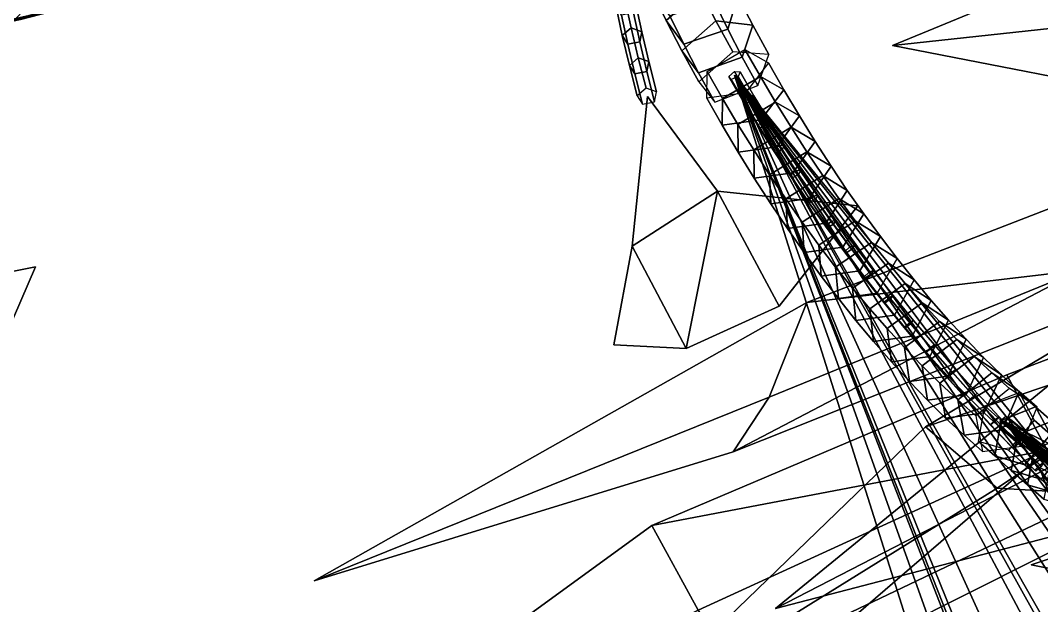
# Model space of a CAD drawing. Header units: metres. Extents: x -366 to 149, y -229 to 234.
# Drawn here: x -53.7 to -5.36, y -55.69 to -27.98 of the extents above; entities that cross this region are included whole.
import ezdxf

# ---------------------------------------------------------------- set-up
doc = ezdxf.new("R2010")
doc.units = ezdxf.units.M

msp = doc.modelspace()

# ---------------------------------------------------------------- linework, layer by layer
at = {"layer": 'coral-li_Intrnd', "color": 3}
for points in [[(-22.2031, -25.1587, 296.8451), (-21.5184, -26.5669, 298.0719), (-23.13, -27.9906, 297.3372), (-23.8147, -26.5824, 296.1104)], [(-20.8382, -27.108, 294.1143), (-20.2091, -28.398, 295.2341), (-19.7297, -26.8373, 296.7599), (-20.38, -25.5023, 295.5994)], [(-23.8147, -26.5824, 296.1104), (-23.13, -27.9906, 297.3372), (-22.2986, -29.1067, 295.5889), (-22.9488, -27.7717, 294.4283)], [(-21.5184, -26.5669, 298.0719), (-20.7745, -28.0052, 299.2272), (-22.386, -29.4289, 298.4925), (-23.13, -27.9906, 297.3372)], [(-19.7297, -26.8373, 296.7599), (-19.02345, -28.2007, 297.8527), (-20.7745, -28.0052, 299.2272), (-21.5184, -26.5669, 298.0719)], [(-53.9801, -27.9729, 396.7661), (-55.551, -28.4238, 397.8176), (-54.6442, -27.3378, 399.6365), (-52.9875, -26.8624, 398.5244)], [(-20.2091, -28.398, 295.2341), (-19.5259, -29.7154, 296.2884), (-19.02345, -28.2007, 297.8527), (-19.7297, -26.8373, 296.7599)], [(-54.9143, -28.2188, 411.1059), (-56.1105, -28.4827, 413.9181), (-52.9316, -27.66, 415.3475), (-51.7354, -27.396, 412.5354)], [(-53.7181, -27.9548, 408.2937), (-54.9143, -28.2188, 411.1059), (-51.7354, -27.396, 412.5354), (-50.5392, -27.1321, 409.7232)], [(-22.9488, -27.7717, 294.4283), (-22.2986, -29.1067, 295.5889), (-20.2091, -28.398, 295.2341), (-20.8382, -27.108, 294.1143)], [(-56.1105, -28.4827, 413.9181), (-57.3068, -28.7467, 416.7302), (-54.1279, -27.9239, 418.1597), (-52.9316, -27.66, 415.3475)], [(-23.13, -27.9906, 297.3372), (-22.386, -29.4289, 298.4925), (-21.5922, -30.4701, 296.6816), (-22.2986, -29.1067, 295.5889)], [(-20.7745, -28.0052, 299.2272), (-19.9731, -29.4701, 300.3082), (-21.5846, -30.8938, 299.5735), (-22.386, -29.4289, 298.4925)], [(-19.02345, -28.2007, 297.8527), (-18.2627, -29.5893, 298.8749), (-19.9731, -29.4701, 300.3082), (-20.7745, -28.0052, 299.2272)], [(-22.2986, -29.1067, 295.5889), (-21.5922, -30.4701, 296.6816), (-19.5259, -29.7154, 296.2884), (-20.2091, -28.398, 295.2341)], [(-19.5259, -29.7154, 296.2884), (-18.7902, -31.05717, 297.2746), (-18.2627, -29.5893, 298.8749), (-19.02345, -28.2007, 297.8527)], [(-22.386, -29.4289, 298.4925), (-21.5846, -30.8938, 299.5735), (-20.8315, -31.8587, 297.7038), (-21.5922, -30.4701, 296.6816)], [(-19.3988, -29.365, 299.9442), (-18.6715, -30.6413, 300.9356), (-20.4661, -31.6711, 300.9265), (-21.1935, -30.3948, 299.935)], [(-18.2825, -29.9916, 298.3185), (-17.5552, -31.2679, 299.31), (-18.6715, -30.6413, 300.9356), (-19.3988, -29.365, 299.9442)], [(-21.5922, -30.4701, 296.6816), (-20.8315, -31.8587, 297.7038), (-18.7902, -31.05717, 297.2746), (-19.5259, -29.7154, 296.2884)], [(-21.1935, -30.3948, 299.935), (-20.4661, -31.6711, 300.9265), (-20.4757, -32.9439, 299.2951), (-21.2031, -31.6676, 298.3036)], [(-19.3769, -31.4147, 297.2895), (-18.6495, -32.6909, 298.2809), (-17.5552, -31.2679, 299.31), (-18.2825, -29.9916, 298.3185)], [(-18.6715, -30.6413, 300.9356), (-17.9501, -31.8566, 301.9315), (-19.7324, -32.9076, 301.9392), (-20.4661, -31.6711, 300.9265)], [(-17.5552, -31.2679, 299.31), (-16.8215, -32.5044, 300.3227), (-17.9501, -31.8566, 301.9315), (-18.6715, -30.6413, 300.9356)], [(-21.2031, -31.6676, 298.3036), (-20.4757, -32.9439, 299.2951), (-18.6495, -32.6909, 298.2809), (-19.3769, -31.4147, 297.2895)], [(-18.6495, -32.6909, 298.2809), (-17.8958, -33.9619, 299.3212), (-16.8215, -32.5044, 300.3227), (-17.5552, -31.2679, 299.31)], [(-20.4661, -31.6711, 300.9265), (-19.7324, -32.9076, 301.9392), (-19.722, -34.2149, 300.3353), (-20.4757, -32.9439, 299.2951)], [(-17.9501, -31.8566, 301.9315), (-17.2175, -33.04186, 302.9551), (-18.9873, -34.1135, 302.9802), (-19.7324, -32.9076, 301.9392)], [(-16.8215, -32.5044, 300.3227), (-16.07648, -33.7103, 301.3637), (-17.2175, -33.04186, 302.9551), (-17.9501, -31.8566, 301.9315)], [(-20.4757, -32.9439, 299.2951), (-19.722, -34.2149, 300.3353), (-17.8958, -33.9619, 299.3212), (-18.6495, -32.6909, 298.2809)], [(-17.8958, -33.9619, 299.3212), (-17.1304, -35.2014, 300.3904), (-16.07648, -33.7103, 301.3637), (-16.8215, -32.5044, 300.3227)], [(-19.7324, -32.9076, 301.9392), (-18.9873, -34.1135, 302.9802), (-18.9566, -35.4544, 301.4045), (-19.722, -34.2149, 300.3353)], [(-17.2175, -33.04186, 302.9551), (-16.4742, -34.1962, 304.0057), (-18.2313, -35.2881, 304.0487), (-18.9873, -34.1135, 302.9802)], [(-16.07648, -33.7103, 301.3637), (-15.3204, -34.8849, 302.4322), (-16.4742, -34.1962, 304.0057), (-17.2175, -33.04186, 302.9551)], [(-17.1304, -35.2014, 300.3904), (-16.3537, -36.4087, 301.4879), (-15.3204, -34.8849, 302.4322), (-16.07648, -33.7103, 301.3637)], [(-19.722, -34.2149, 300.3353), (-18.9566, -35.4544, 301.4045), (-17.1304, -35.2014, 300.3904), (-17.8958, -33.9619, 299.3212)], [(-18.9873, -34.1135, 302.9802), (-18.2313, -35.2881, 304.0487), (-18.1799, -36.6617, 302.5021), (-18.9566, -35.4544, 301.4045)], [(-16.4742, -34.1962, 304.0057), (-15.7205, -35.3191, 305.0829), (-17.4647, -36.4305, 305.1441), (-18.2313, -35.2881, 304.0487)], [(-15.3204, -34.8849, 302.4322), (-14.5538, -36.02739, 303.5276), (-15.7205, -35.3191, 305.0829), (-16.4742, -34.1962, 304.0057)], [(-18.9566, -35.4544, 301.4045), (-18.1799, -36.6617, 302.5021), (-16.3537, -36.4087, 301.4879), (-17.1304, -35.2014, 300.3904)], [(-18.2313, -35.2881, 304.0487), (-17.4647, -36.4305, 305.1441), (-17.3923, -37.8361, 303.6273), (-18.1799, -36.6617, 302.5021)], [(-16.3537, -36.4087, 301.4879), (-15.5661, -37.5831, 302.6132), (-14.5538, -36.02739, 303.5276), (-15.3204, -34.8849, 302.4322)], [(-15.7205, -35.3191, 305.0829), (-14.9569, -36.4098, 306.1859), (-16.6881, -37.5403, 306.2658), (-17.4647, -36.4305, 305.1441)], [(-14.5538, -36.02739, 303.5276), (-13.7772, -37.1371, 304.6494), (-14.9569, -36.4098, 306.1859), (-15.7205, -35.3191, 305.0829)], [(-15.5661, -37.5831, 302.6132), (-14.7683, -38.7239, 303.7654), (-13.7772, -37.1371, 304.6494), (-14.5538, -36.02739, 303.5276)], [(-18.1799, -36.6617, 302.5021), (-17.3923, -37.8361, 303.6273), (-15.5661, -37.5831, 302.6132), (-16.3537, -36.4087, 301.4879)], [(-17.4647, -36.4305, 305.1441), (-16.6881, -37.5403, 306.2658), (-16.5945, -38.9768, 304.7795), (-17.3923, -37.8361, 303.6273)], [(-14.9569, -36.4098, 306.1859), (-14.1839, -37.4676, 307.314), (-15.9019, -38.6166, 307.4131), (-16.6881, -37.5403, 306.2658)], [(-13.7772, -37.1371, 304.6494), (-12.991, -38.2134, 305.7967), (-14.1839, -37.4676, 307.314), (-14.9569, -36.4098, 306.1859)], [(-14.7683, -38.7239, 303.7654), (-13.9606, -39.8303, 304.9439), (-12.991, -38.2134, 305.7967), (-13.7772, -37.1371, 304.6494)], [(-17.3923, -37.8361, 303.6273), (-16.5945, -38.9768, 304.7795), (-14.7683, -38.7239, 303.7654), (-15.5661, -37.5831, 302.6132)], [(-16.6881, -37.5403, 306.2658), (-15.9019, -38.6166, 307.4131), (-15.7868, -40.08328, 305.9581), (-16.5945, -38.9768, 304.7795)], [(-14.1839, -37.4676, 307.314), (-13.402, -38.492, 308.4665), (-15.1066, -39.6589, 308.5853), (-15.9019, -38.6166, 307.4131)], [(-12.991, -38.2134, 305.7967), (-12.1957, -39.2557, 306.9688), (-13.402, -38.492, 308.4665), (-14.1839, -37.4676, 307.314)], [(-15.9019, -38.6166, 307.4131), (-15.1066, -39.6589, 308.5853), (-14.9697, -41.1547, 307.1622), (-15.7868, -40.08328, 305.9581)], [(-13.402, -38.492, 308.4665), (-12.6116, -39.4822, 309.6429), (-14.3026, -40.6665, 309.7817), (-15.1066, -39.6589, 308.5853)], [(-13.9606, -39.8303, 304.9439), (-13.1435, -40.9017, 306.148), (-12.1957, -39.2557, 306.9688), (-12.991, -38.2134, 305.7967)], [(-12.1957, -39.2557, 306.9688), (-11.3917, -40.2633, 308.1652), (-12.6116, -39.4822, 309.6429), (-13.402, -38.492, 308.4665)], [(-16.5945, -38.9768, 304.7795), (-15.7868, -40.08328, 305.9581), (-13.9606, -39.8303, 304.9439), (-14.7683, -38.7239, 303.7654)], [(-12.6116, -39.4822, 309.6429), (-11.8131, -40.4377, 310.8423), (-13.4905, -41.6387, 311.0016), (-14.3026, -40.6665, 309.7817)], [(-13.1435, -40.9017, 306.148), (-12.3175, -41.9375, 307.377), (-11.3917, -40.2633, 308.1652), (-12.1957, -39.2557, 306.9688)], [(-11.3917, -40.2633, 308.1652), (-10.5796, -41.2355, 309.3851), (-11.8131, -40.4377, 310.8423), (-12.6116, -39.4822, 309.6429)], [(-15.7868, -40.08328, 305.9581), (-14.9697, -41.1547, 307.1622), (-13.1435, -40.9017, 306.148), (-13.9606, -39.8303, 304.9439)], [(-15.1066, -39.6589, 308.5853), (-14.3026, -40.6665, 309.7817), (-14.1437, -42.1905, 308.3911), (-14.9697, -41.1547, 307.1622)], [(-11.8131, -40.4377, 310.8423), (-11.00724, -41.358, 312.0641), (-12.6708, -42.5751, 312.2442), (-13.4905, -41.6387, 311.0016)], [(-12.3175, -41.9375, 307.377), (-11.4832, -42.9371, 308.6302), (-10.5796, -41.2355, 309.3851), (-11.3917, -40.2633, 308.1652)], [(-10.5796, -41.2355, 309.3851), (-9.7599, -42.1719, 310.6277), (-11.00724, -41.358, 312.0641), (-11.8131, -40.4377, 310.8423)], [(-14.9697, -41.1547, 307.1622), (-14.1437, -42.1905, 308.3911), (-12.3175, -41.9375, 307.377), (-13.1435, -40.9017, 306.148)], [(-14.3026, -40.6665, 309.7817), (-13.4905, -41.6387, 311.0016), (-13.3094, -43.19, 309.6443), (-14.1437, -42.1905, 308.3911)], [(-11.00724, -41.358, 312.0641), (-10.1942, -42.2424, 313.3075), (-11.8439, -43.4751, 313.5088), (-12.6708, -42.5751, 312.2442)], [(-11.4832, -42.9371, 308.6302), (-10.641, -43.8997, 309.9067), (-9.7599, -42.1719, 310.6277), (-10.5796, -41.2355, 309.3851)], [(-9.7599, -42.1719, 310.6277), (-8.933, -43.07195, 311.8923), (-10.1942, -42.2424, 313.3075), (-11.00724, -41.358, 312.0641)], [(-14.1437, -42.1905, 308.3911), (-13.3094, -43.19, 309.6443), (-11.4832, -42.9371, 308.6302), (-12.3175, -41.9375, 307.377)], [(-13.4905, -41.6387, 311.0016), (-12.6708, -42.5751, 312.2442), (-12.4672, -44.1527, 310.9208), (-13.3094, -43.19, 309.6443)], [(-10.1942, -42.2424, 313.3075), (-9.3747, -43.09052, 314.5717), (-11.01037, -44.3381, 314.7946), (-11.8439, -43.4751, 313.5088)], [(-10.641, -43.8997, 309.9067), (-9.7914, -44.825, 311.2058), (-8.933, -43.07195, 311.8923), (-9.7599, -42.1719, 310.6277)], [(-8.933, -43.07195, 311.8923), (-8.09945, -43.9349, 313.1781), (-9.3747, -43.09052, 314.5717), (-10.1942, -42.2424, 313.3075)], [(-13.3094, -43.19, 309.6443), (-12.4672, -44.1527, 310.9208), (-10.641, -43.8997, 309.9067), (-11.4832, -42.9371, 308.6302)], [(-12.6708, -42.5751, 312.2442), (-11.8439, -43.4751, 313.5088), (-11.6176, -45.07797, 312.2199), (-12.4672, -44.1527, 310.9208)], [(-11.8439, -43.4751, 313.5088), (-11.01037, -44.3381, 314.7946), (-10.7612, -45.9652, 313.5408), (-11.6176, -45.07797, 312.2199)], [(-9.3747, -43.09052, 314.5717), (-8.5491, -43.9017, 315.8561), (-10.1706, -45.1635, 316.1009), (-11.01037, -44.3381, 314.7946)], [(-9.7914, -44.825, 311.2058), (-8.935, -45.7122, 312.5267), (-8.09945, -43.9349, 313.1781), (-8.933, -43.07195, 311.8923)], [(-8.09945, -43.9349, 313.1781), (-7.2597, -44.7603, 314.4844), (-8.5491, -43.9017, 315.8561), (-9.3747, -43.09052, 314.5717)], [(-12.4672, -44.1527, 310.9208), (-11.6176, -45.07797, 312.2199), (-9.7914, -44.825, 311.2058), (-10.641, -43.8997, 309.9067)], [(-8.5491, -43.9017, 315.8561), (-7.718, -44.6755, 317.1598), (-9.3252, -45.951, 317.4268), (-10.1706, -45.1635, 316.1009)], [(-8.935, -45.7122, 312.5267), (-8.07225, -46.5609, 313.8687), (-7.2597, -44.7603, 314.4844), (-8.09945, -43.9349, 313.1781)], [(-7.2597, -44.7603, 314.4844), (-6.4143, -45.5478, 315.8104), (-7.718, -44.6755, 317.1598), (-8.5491, -43.9017, 315.8561)], [(-11.01037, -44.3381, 314.7946), (-10.1706, -45.1635, 316.1009), (-9.8984, -46.8139, 314.8828), (-10.7612, -45.9652, 313.5408)], [(-11.6176, -45.07797, 312.2199), (-10.7612, -45.9652, 313.5408), (-8.935, -45.7122, 312.5267), (-9.7914, -44.825, 311.2058)], [(-7.718, -44.6755, 317.1598), (-6.8818, -45.4115, 318.482), (-8.4746, -46.7, 318.7716), (-9.3252, -45.951, 317.4268)], [(-8.07225, -46.5609, 313.8687), (-7.2036, -47.3706, 315.2308), (-6.4143, -45.5478, 315.8104), (-7.2597, -44.7603, 314.4844)], [(-6.4143, -45.5478, 315.8104), (-5.5637, -46.2968, 317.1552), (-6.8818, -45.4115, 318.482), (-7.718, -44.6755, 317.1598)], [(-10.1706, -45.1635, 316.1009), (-9.3252, -45.951, 317.4268), (-9.02987, -47.6235, 316.245), (-9.8984, -46.8139, 314.8828)], [(-10.7612, -45.9652, 313.5408), (-9.8984, -46.8139, 314.8828), (-8.07225, -46.5609, 313.8687), (-8.935, -45.7122, 312.5267)], [(-6.4155, -45.5925, 318.0862), (-5.6418, -46.2739, 319.3093), (-7.2632, -46.9179, 319.9761), (-8.03686, -46.2365, 318.7529)], [(-7.2036, -47.3706, 315.2308), (-6.3297, -48.1407, 316.6124), (-5.5637, -46.2968, 317.1552), (-6.4143, -45.5478, 315.8104)], [(-5.7155, -46.9092, 316.91), (-4.9419, -47.5906, 318.1331), (-5.6418, -46.2739, 319.3093), (-6.4155, -45.5925, 318.0862)], [(-9.3252, -45.951, 317.4268), (-8.4746, -46.7, 318.7716), (-8.1559, -48.3937, 317.6265), (-9.02987, -47.6235, 316.245)], [(-8.03686, -46.2365, 318.7529), (-7.2632, -46.9179, 319.9761), (-7.574, -48.6032, 319.2337), (-8.3476, -47.9218, 318.0106)], [(-5.6418, -46.2739, 319.3093), (-4.8682, -46.9553, 320.5325), (-6.4896, -47.5992, 321.1992), (-7.2632, -46.9179, 319.9761)], [(-4.9419, -47.5906, 318.1331), (-4.1683, -48.272, 319.3563), (-4.8682, -46.9553, 320.5325), (-5.6418, -46.2739, 319.3093)], [(-9.8984, -46.8139, 314.8828), (-9.02987, -47.6235, 316.245), (-7.2036, -47.3706, 315.2308), (-8.07225, -46.5609, 313.8687)], [(-9.02987, -47.6235, 316.245), (-8.1559, -48.3937, 317.6265), (-6.3297, -48.1407, 316.6124), (-7.2036, -47.3706, 315.2308)], [(-7.2632, -46.9179, 319.9761), (-6.4896, -47.5992, 321.1992), (-6.8003, -49.2846, 320.4569), (-7.574, -48.6032, 319.2337)], [(-6.9212, -48.3352, 316.8781), (-6.1475, -49.01664, 318.1013), (-4.9419, -47.5906, 318.1331), (-5.7155, -46.9092, 316.91)], [(-4.8682, -46.9553, 320.5325), (-4.09467, -47.6367, 321.7556), (-5.716, -48.2806, 322.4224), (-6.4896, -47.5992, 321.1992)], [(-6.4896, -47.5992, 321.1992), (-5.716, -48.2806, 322.4224), (-6.02678, -49.966, 321.68), (-6.8003, -49.2846, 320.4569)], [(-6.1475, -49.01664, 318.1013), (-5.3739, -49.698, 319.3244), (-4.1683, -48.272, 319.3563), (-4.9419, -47.5906, 318.1331)], [(-4.09467, -47.6367, 321.7556), (-3.321, -48.3181, 322.9788), (-4.9424, -48.962, 323.6455), (-5.716, -48.2806, 322.4224)], [(-8.3476, -47.9218, 318.0106), (-7.574, -48.6032, 319.2337), (-6.1475, -49.01664, 318.1013), (-6.9212, -48.3352, 316.8781)], [(-5.716, -48.2806, 322.4224), (-4.9424, -48.962, 323.6455), (-5.2531, -50.6474, 322.9032), (-6.02678, -49.966, 321.68)], [(-5.3739, -49.698, 319.3244), (-4.6003, -50.3794, 320.5475), (-3.3947, -48.9534, 320.5794), (-4.1683, -48.272, 319.3563)], [(-7.574, -48.6032, 319.2337), (-6.8003, -49.2846, 320.4569), (-5.3739, -49.698, 319.3244), (-6.1475, -49.01664, 318.1013)], [(-6.8003, -49.2846, 320.4569), (-6.02678, -49.966, 321.68), (-4.6003, -50.3794, 320.5475), (-5.3739, -49.698, 319.3244)], [(-6.02678, -49.966, 321.68), (-5.2531, -50.6474, 322.9032), (-3.8267, -51.06081, 321.7707), (-4.6003, -50.3794, 320.5475)]]:
    msp.add_3dface(points, dxfattribs=at)
at = {"layer": 'coral-li_Leaf', "color": 3}
for points in [[(-24.735, -38.6662, 312.7789), (-20.7008, -36.06973, 315.1994), (-24.01938, -31.5788, 309.7556)], [(-24.735, -38.6662, 312.7789), (-24.01938, -31.5788, 309.7556), (-20.7008, -36.06973, 315.1994)], [(-24.735, -38.6662, 312.7789), (-22.1843, -43.5207, 314.505), (-20.7008, -36.06973, 315.1994)], [(-24.735, -38.6662, 312.7789), (-20.7008, -36.06973, 315.1994), (-22.1843, -43.5207, 314.505)], [(-20.7008, -36.06973, 315.1994), (-22.1843, -43.5207, 314.505), (-17.7811, -41.5171, 315.7919)], [(-20.7008, -36.06973, 315.1994), (-17.7811, -41.5171, 315.7919), (-22.1843, -43.5207, 314.505)], [(-17.7811, -41.5171, 315.7919), (-14.05656, -36.7662, 314.4933), (-20.7008, -36.06973, 315.1994)], [(-17.7811, -41.5171, 315.7919), (-20.7008, -36.06973, 315.1994), (-14.05656, -36.7662, 314.4933)], [(-25.6139, -43.3419, 308.0996), (-22.1843, -43.5207, 314.505), (-24.735, -38.6662, 312.7789)], [(-25.6139, -43.3419, 308.0996), (-24.735, -38.6662, 312.7789), (-22.1843, -43.5207, 314.505)], [(-55.1343, -44.5875, 466.3373), (-52.994, -39.6563, 464.7266), (-58.9788, -40.8533, 464.5725)], [(-55.1343, -44.5875, 466.3373), (-58.9788, -40.8533, 464.5725), (-52.994, -39.6563, 464.7266)], [(-3.9176, -53.1053, 300.8958), (-1.3155, -51.3841, 302.0786), (-5.4784, -49.133, 303.103)], [(-3.9176, -53.1053, 300.8958), (-5.4784, -49.133, 303.103), (-1.3155, -51.3841, 302.0786)], [(-5.8452, -53.762, 297.2874), (-1.6149, -54.6021, 298.6155), (-3.9176, -53.1053, 300.8958)], [(-5.8452, -53.762, 297.2874), (-3.9176, -53.1053, 300.8958), (-1.6149, -54.6021, 298.6155)]]:
    msp.add_3dface(points, dxfattribs=at)
at = {"layer": 'coral-li_Mrstm', "color": 3}
for points in [[(3.6223, -22.5519, 468.6886), (-12.4097, -29.1764, 498.0956), (2.6239, -27.5414, 469.2425)], [(3.6223, -22.5519, 468.6886), (2.6239, -27.5414, 469.2425), (-12.4097, -29.1764, 498.0956)], [(2.6239, -27.5414, 469.2425), (-12.4097, -29.1764, 498.0956), (0.8798, -31.7568, 466.9216)], [(2.6239, -27.5414, 469.2425), (0.8798, -31.7568, 466.9216), (-12.4097, -29.1764, 498.0956)], [(-19.893, -30.5718, 298.7532), (-1.08137, -55.5768, 325.3979), (-3.989, -59.1222, 324.9853)], [(-19.893, -30.5718, 298.7532), (-3.989, -59.1222, 324.9853), (-1.08137, -55.5768, 325.3979)], [(-3.989, -59.1222, 324.9853), (-8.3133, -60.3572, 324.6919), (-19.893, -30.5718, 298.7532)], [(-3.989, -59.1222, 324.9853), (-19.893, -30.5718, 298.7532), (-8.3133, -60.3572, 324.6919)], [(-19.893, -30.5718, 298.7532), (-8.5401, -59.3902, 325.7658), (-7.00022, -62.4569, 322.6969)], [(-19.893, -30.5718, 298.7532), (-7.00022, -62.4569, 322.6969), (-8.5401, -59.3902, 325.7658)], [(-7.00022, -62.4569, 322.6969), (-7.7902, -64.4577, 318.7367), (-19.893, -30.5718, 298.7532)], [(-7.00022, -62.4569, 322.6969), (-19.893, -30.5718, 298.7532), (-7.7902, -64.4577, 318.7367)], [(-19.893, -30.5718, 298.7532), (-9.1721, -64.5709, 319.203), (-4.6256, -64.1781, 318.5953)], [(-19.893, -30.5718, 298.7532), (-4.6256, -64.1781, 318.5953), (-9.1721, -64.5709, 319.203)], [(-4.6256, -64.1781, 318.5953), (-1.3473, -63.1933, 315.6638), (-19.893, -30.5718, 298.7532)], [(-4.6256, -64.1781, 318.5953), (-19.893, -30.5718, 298.7532), (-1.3473, -63.1933, 315.6638)], [(-19.893, -30.5718, 298.7532), (-2.1098, -64.00778, 314.7177), (-0.1247, -61.9232, 318.3105)], [(-19.893, -30.5718, 298.7532), (-0.1247, -61.9232, 318.3105), (-2.1098, -64.00778, 314.7177)], [(-0.1247, -61.9232, 318.3105), (2.1716, -58.2994, 319.6913), (-19.893, -30.5718, 298.7532)], [(-0.1247, -61.9232, 318.3105), (-19.893, -30.5718, 298.7532), (2.1716, -58.2994, 319.6913)], [(-19.893, -30.5718, 298.7532), (2.9527, -58.4737, 318.4667), (0.3244, -58.7874, 322.2334)], [(-19.893, -30.5718, 298.7532), (0.3244, -58.7874, 322.2334), (2.9527, -58.4737, 318.4667)], [(0.3244, -58.7874, 322.2334), (-2.06364, -56.4937, 325.2907), (-19.893, -30.5718, 298.7532)], [(0.3244, -58.7874, 322.2334), (-19.893, -30.5718, 298.7532), (-2.06364, -56.4937, 325.2907)], [(27.07228, -31.7643, 427.6517), (-7.01034, -44.7644, 446.5843), (-5.09971, -48.3234, 448.7928)], [(27.07228, -31.7643, 427.6517), (-5.09971, -48.3234, 448.7928), (-7.01034, -44.7644, 446.5843)], [(-1.9224, -35.6989, 456.5116), (-16.4659, -41.3309, 473.17), (-3.5122, -39.7996, 455.1509)], [(-1.9224, -35.6989, 456.5116), (-3.5122, -39.7996, 455.1509), (-16.4659, -41.3309, 473.17)], [(-3.5122, -39.7996, 455.1509), (-18.2497, -45.8245, 471.4894), (-19.9587, -48.4031, 467.4115)], [(-3.5122, -39.7996, 455.1509), (-19.9587, -48.4031, 467.4115), (-18.2497, -45.8245, 471.4894)], [(-3.5122, -39.7996, 455.1509), (-19.9587, -48.4031, 467.4115), (-4.6783, -42.3374, 451.6138)], [(-3.5122, -39.7996, 455.1509), (-4.6783, -42.3374, 451.6138), (-19.9587, -48.4031, 467.4115)], [(-16.4659, -41.3309, 473.17), (-18.2497, -45.8245, 471.4894), (-3.5122, -39.7996, 455.1509)], [(-16.4659, -41.3309, 473.17), (-3.5122, -39.7996, 455.1509), (-18.2497, -45.8245, 471.4894)], [(4.7822, -41.9376, 461.6494), (-10.8543, -47.2303, 476.5596), (1.7826, -39.6967, 459.1411)], [(4.7822, -41.9376, 461.6494), (1.7826, -39.6967, 459.1411), (-10.8543, -47.2303, 476.5596)], [(-16.4659, -41.3309, 473.17), (-39.7963, -54.5226, 494.3208), (-18.2497, -45.8245, 471.4894)], [(-16.4659, -41.3309, 473.17), (-18.2497, -45.8245, 471.4894), (-39.7963, -54.5226, 494.3208)], [(4.7822, -41.9376, 461.6494), (-7.4632, -50.1312, 479.0664), (-10.8543, -47.2303, 476.5596)], [(4.7822, -41.9376, 461.6494), (-10.8543, -47.2303, 476.5596), (-7.4632, -50.1312, 479.0664)], [(-2.6634, -50.4107, 480.8222), (-7.4632, -50.1312, 479.0664), (4.7822, -41.9376, 461.6494)], [(-2.6634, -50.4107, 480.8222), (4.7822, -41.9376, 461.6494), (-7.4632, -50.1312, 479.0664)], [(-4.00299, -44.4232, 460.1108), (-17.9547, -55.8293, 489.1097), (-0.5967, -46.8798, 463.0368)], [(-4.00299, -44.4232, 460.1108), (-0.5967, -46.8798, 463.0368), (-17.9547, -55.8293, 489.1097)], [(-7.01034, -44.7644, 446.5843), (-23.8071, -51.896, 460.2861), (-5.09971, -48.3234, 448.7928)], [(-7.01034, -44.7644, 446.5843), (-5.09971, -48.3234, 448.7928), (-23.8071, -51.896, 460.2861)], [(-18.2497, -45.8245, 471.4894), (-39.7963, -54.5226, 494.3208), (-19.9587, -48.4031, 467.4115)], [(-18.2497, -45.8245, 471.4894), (-19.9587, -48.4031, 467.4115), (-39.7963, -54.5226, 494.3208)], [(-0.5967, -46.8798, 463.0368), (-17.9547, -55.8293, 489.1097), (3.1932, -50.3196, 463.0809)], [(-0.5967, -46.8798, 463.0368), (3.1932, -50.3196, 463.0809), (-17.9547, -55.8293, 489.1097)], [(-7.4632, -50.1312, 479.0664), (-25.3573, -61.2453, 503.9153), (-10.8543, -47.2303, 476.5596)], [(-7.4632, -50.1312, 479.0664), (-10.8543, -47.2303, 476.5596), (-25.3573, -61.2453, 503.9153)], [(-7.08205, -46.9952, 317.7264), (10.5803, -66.3412, 349.3941), (14.8936, -66.2164, 347.7896)], [(-7.08205, -46.9952, 317.7264), (14.8936, -66.2164, 347.7896), (10.5803, -66.3412, 349.3941)], [(14.8936, -66.2164, 347.7896), (17.5184, -66.7422, 344.164), (-7.08205, -46.9952, 317.7264)], [(14.8936, -66.2164, 347.7896), (-7.08205, -46.9952, 317.7264), (17.5184, -66.7422, 344.164)], [(-7.08205, -46.9952, 317.7264), (13.3032, -66.7675, 347.4344), (15.4821, -63.09565, 349.1559)], [(-7.08205, -46.9952, 317.7264), (15.4821, -63.09565, 349.1559), (13.3032, -66.7675, 347.4344)], [(15.4821, -63.09565, 349.1559), (17.7291, -59.316, 348.1677), (-7.08205, -46.9952, 317.7264)], [(15.4821, -63.09565, 349.1559), (-7.08205, -46.9952, 317.7264), (17.7291, -59.316, 348.1677)], [(-7.08205, -46.9952, 317.7264), (15.2595, -64.02441, 347.7252), (12.8483, -62.3168, 351.2557)], [(-7.08205, -46.9952, 317.7264), (12.8483, -62.3168, 351.2557), (15.2595, -64.02441, 347.7252)], [(12.8483, -62.3168, 351.2557), (10.7841, -58.672, 352.919), (-7.08205, -46.9952, 317.7264)], [(12.8483, -62.3168, 351.2557), (-7.08205, -46.9952, 317.7264), (10.7841, -58.672, 352.919)], [(-7.08205, -46.9952, 317.7264), (13.7639, -61.8771, 349.8674), (10.6073, -64.949, 351.2067)], [(-7.08205, -46.9952, 317.7264), (10.6073, -64.949, 351.2067), (13.7639, -61.8771, 349.8674)], [(10.6073, -64.949, 351.2067), (6.2163, -65.6943, 351.8961), (-7.08205, -46.9952, 317.7264)], [(10.6073, -64.949, 351.2067), (-7.08205, -46.9952, 317.7264), (6.2163, -65.6943, 351.8961)], [(-7.08205, -46.9952, 317.7264), (10.8693, -63.2731, 350.9205), (11.8353, -67.3792, 349.0762)], [(-7.08205, -46.9952, 317.7264), (11.8353, -67.3792, 349.0762), (10.8693, -63.2731, 350.9205)], [(11.8353, -67.3792, 349.0762), (10.2957, -70.7437, 346.5031), (-7.08205, -46.9952, 317.7264)], [(11.8353, -67.3792, 349.0762), (-7.08205, -46.9952, 317.7264), (10.2957, -70.7437, 346.5031)], [(-23.8071, -51.896, 460.2861), (-21.6131, -55.9089, 462.5843), (-5.09971, -48.3234, 448.7928)], [(-23.8071, -51.896, 460.2861), (-5.09971, -48.3234, 448.7928), (-21.6131, -55.9089, 462.5843)], [(-5.09971, -48.3234, 448.7928), (-21.6131, -55.9089, 462.5843), (-18.7058, -60.06575, 461.9009)], [(-5.09971, -48.3234, 448.7928), (-18.7058, -60.06575, 461.9009), (-21.6131, -55.9089, 462.5843)], [(-5.09971, -48.3234, 448.7928), (-18.7058, -60.06575, 461.9009), (-2.2502, -51.7989, 448.4576)], [(-5.09971, -48.3234, 448.7928), (-2.2502, -51.7989, 448.4576), (-18.7058, -60.06575, 461.9009)], [(-2.6634, -50.4107, 480.8222), (-25.3573, -61.2453, 503.9153), (-7.4632, -50.1312, 479.0664)], [(-2.6634, -50.4107, 480.8222), (-7.4632, -50.1312, 479.0664), (-25.3573, -61.2453, 503.9153)], [(-23.8071, -51.896, 460.2861), (-45.1137, -67.3942, 482.0009), (-21.6131, -55.9089, 462.5843)], [(-23.8071, -51.896, 460.2861), (-21.6131, -55.9089, 462.5843), (-45.1137, -67.3942, 482.0009)], [(2.1988, -55.8089, 451.3025), (-8.8154, -66.2095, 467.5918), (5.734, -55.09404, 454.0048)], [(2.1988, -55.8089, 451.3025), (5.734, -55.09404, 454.0048), (-8.8154, -66.2095, 467.5918)]]:
    msp.add_3dface(points, dxfattribs=at)
at = {"layer": 'coral-li_Petiole', "color": 3}
for points in [[(-25.083, -26.952, 304.0279), (-24.7919, -28.3327, 306.0651), (-25.207, -28.6994, 305.8759), (-25.498, -27.3187, 303.8387)], [(-24.5768, -27.1496, 303.8381), (-24.2872, -28.5228, 305.8641), (-24.7919, -28.3327, 306.0651), (-25.083, -26.952, 304.0279)], [(-25.498, -27.3187, 303.8387), (-25.207, -28.6994, 305.8759), (-24.9488, -29.1074, 305.5625), (-25.2384, -27.7341, 303.5364)], [(-24.6723, -27.6301, 303.536), (-24.3836, -28.9989, 305.5552), (-24.2872, -28.5228, 305.8641), (-24.5768, -27.1496, 303.8381)], [(-25.2384, -27.7341, 303.5364), (-24.9488, -29.1074, 305.5625), (-24.3836, -28.9989, 305.5552), (-24.6723, -27.6301, 303.536)], [(-24.7919, -28.3327, 306.0651), (-24.4587, -29.7461, 308.0732), (-24.8738, -30.1128, 307.8839), (-25.207, -28.6994, 305.8759)], [(-24.2872, -28.5228, 305.8641), (-23.9557, -29.9287, 307.8612), (-24.4587, -29.7461, 308.0732), (-24.7919, -28.3327, 306.0651)], [(-25.207, -28.6994, 305.8759), (-24.8738, -30.1128, 307.8839), (-24.6173, -30.5132, 307.5595), (-24.9488, -29.1074, 305.5625)], [(-24.9488, -29.1074, 305.5625), (-24.6173, -30.5132, 307.5595), (-24.0532, -30.4, 307.5456), (-24.3836, -28.9989, 305.5552)], [(-24.3836, -28.9989, 305.5552), (-24.0532, -30.4, 307.5456), (-23.9557, -29.9287, 307.8612), (-24.2872, -28.5228, 305.8641)], [(-24.4587, -29.7461, 308.0732), (-24.08354, -31.1915, 310.0509), (-24.4986, -31.5582, 309.8617), (-24.8738, -30.1128, 307.8839)], [(-23.9557, -29.9287, 307.8612), (-23.5824, -31.3662, 309.8281), (-24.08354, -31.1915, 310.0509), (-24.4587, -29.7461, 308.0732)], [(-24.0532, -30.4, 307.5456), (-23.6811, -31.8328, 309.5058), (-23.5824, -31.3662, 309.8281), (-23.9557, -29.9287, 307.8612)], [(-24.8738, -30.1128, 307.8839), (-24.4986, -31.5582, 309.8617), (-24.244, -31.9507, 309.5264), (-24.6173, -30.5132, 307.5595)], [(-24.6173, -30.5132, 307.5595), (-24.244, -31.9507, 309.5264), (-23.6811, -31.8328, 309.5058), (-24.0532, -30.4, 307.5456)], [(-19.9008, -30.4045, 299.0081), (-19.2398, -31.5515, 299.7806), (-19.4975, -31.7792, 299.6631), (-20.1585, -30.6322, 298.8907)], [(-19.6343, -30.4112, 298.7702), (-18.9732, -31.5581, 299.5427), (-19.2398, -31.5515, 299.7806), (-19.9008, -30.4045, 299.0081)], [(-19.7229, -30.6383, 298.5089), (-19.0619, -31.7852, 299.2814), (-18.9732, -31.5581, 299.5427), (-19.6343, -30.4112, 298.7702)], [(-20.1585, -30.6322, 298.8907), (-19.4975, -31.7792, 299.6631), (-19.384, -31.921, 299.3554), (-20.04512, -30.7741, 298.5829)], [(-20.04512, -30.7741, 298.5829), (-19.384, -31.921, 299.3554), (-19.0619, -31.7852, 299.2814), (-19.7229, -30.6383, 298.5089)], [(-19.2398, -31.5515, 299.7806), (-18.5322, -32.7225, 300.4978), (-18.7899, -32.9502, 300.3803), (-19.4975, -31.7792, 299.6631)], [(-19.4975, -31.7792, 299.6631), (-18.7899, -32.9502, 300.3803), (-18.6839, -33.07949, 300.0645), (-19.384, -31.921, 299.3554)], [(-19.384, -31.921, 299.3554), (-18.6839, -33.07949, 300.0645), (-18.3663, -32.9359, 299.9854), (-19.0619, -31.7852, 299.2814)], [(-18.9732, -31.5581, 299.5427), (-18.2731, -32.7165, 300.2517), (-18.5322, -32.7225, 300.4978), (-19.2398, -31.5515, 299.7806)], [(-19.0619, -31.7852, 299.2814), (-18.3663, -32.9359, 299.9854), (-18.2731, -32.7165, 300.2517), (-18.9732, -31.5581, 299.5427)], [(-18.5322, -32.7225, 300.4978), (-17.7849, -33.9058, 301.1516), (-18.04265, -34.1335, 301.0341), (-18.7899, -32.9502, 300.3803)], [(-18.2731, -32.7165, 300.2517), (-17.5336, -33.8871, 300.8981), (-17.7849, -33.9058, 301.1516), (-18.5322, -32.7225, 300.4978)], [(-18.3663, -32.9359, 299.9854), (-17.6317, -34.09865, 300.6273), (-17.5336, -33.8871, 300.8981), (-18.2731, -32.7165, 300.2517)], [(-18.7899, -32.9502, 300.3803), (-18.04265, -34.1335, 301.0341), (-17.9445, -34.25, 300.7108), (-18.6839, -33.07949, 300.0645)], [(-18.6839, -33.07949, 300.0645), (-17.9445, -34.25, 300.7108), (-17.6317, -34.09865, 300.6273), (-18.3663, -32.9359, 299.9854)], [(-17.7849, -33.9058, 301.1516), (-16.9996, -35.0986, 301.7404), (-17.2573, -35.3263, 301.623), (-18.04265, -34.1335, 301.0341)], [(-18.04265, -34.1335, 301.0341), (-17.2573, -35.3263, 301.623), (-17.1675, -35.4299, 301.293), (-17.9445, -34.25, 300.7108)], [(-17.9445, -34.25, 300.7108), (-17.1675, -35.4299, 301.293), (-16.8598, -35.2706, 301.2053), (-17.6317, -34.09865, 300.6273)], [(-17.5336, -33.8871, 300.8981), (-16.7566, -35.06704, 301.4803), (-16.9996, -35.0986, 301.7404), (-17.7849, -33.9058, 301.1516)], [(-17.6317, -34.09865, 300.6273), (-16.8598, -35.2706, 301.2053), (-16.7566, -35.06704, 301.4803), (-17.5336, -33.8871, 300.8981)], [(-16.9996, -35.0986, 301.7404), (-16.1782, -36.2979, 302.263), (-16.4359, -36.5256, 302.1455), (-17.2573, -35.3263, 301.623)], [(-17.1675, -35.4299, 301.293), (-16.3548, -36.6164, 301.8094), (-16.05252, -36.4491, 301.718), (-16.8598, -35.2706, 301.2053)], [(-16.7566, -35.06704, 301.4803), (-15.944, -36.2534, 301.9967), (-16.1782, -36.2979, 302.263), (-16.9996, -35.0986, 301.7404)], [(-16.8598, -35.2706, 301.2053), (-16.05252, -36.4491, 301.718), (-15.944, -36.2534, 301.9967), (-16.7566, -35.06704, 301.4803)], [(-17.2573, -35.3263, 301.623), (-16.4359, -36.5256, 302.1455), (-16.3548, -36.6164, 301.8094), (-17.1675, -35.4299, 301.293)], [(-15.944, -36.2534, 301.9967), (-15.09761, -37.4435, 302.4464), (-15.3227, -37.501, 302.7179), (-16.1782, -36.2979, 302.263)], [(-16.05252, -36.4491, 301.718), (-15.2117, -37.6312, 302.1644), (-15.09761, -37.4435, 302.4464), (-15.944, -36.2534, 301.9967)], [(-16.1782, -36.2979, 302.263), (-15.3227, -37.501, 302.7179), (-15.5805, -37.7287, 302.6003), (-16.4359, -36.5256, 302.1455)], [(-16.4359, -36.5256, 302.1455), (-15.5805, -37.7287, 302.6003), (-15.5084, -37.8064, 302.2591), (-16.3548, -36.6164, 301.8094)], [(-16.3548, -36.6164, 301.8094), (-15.5084, -37.8064, 302.2591), (-15.2117, -37.6312, 302.1644), (-16.05252, -36.4491, 301.718)], [(-15.3227, -37.501, 302.7179), (-14.4352, -38.7049, 303.104), (-14.6929, -38.9326, 302.9865), (-15.5805, -37.7287, 302.6003)], [(-15.5084, -37.8064, 302.2591), (-14.6303, -38.9973, 302.6407), (-14.3394, -38.814, 302.5432), (-15.2117, -37.6312, 302.1644)], [(-15.09761, -37.4435, 302.4464), (-14.2195, -38.6344, 302.828), (-14.4352, -38.7049, 303.104), (-15.3227, -37.501, 302.7179)], [(-15.2117, -37.6312, 302.1644), (-14.3394, -38.814, 302.5432), (-14.2195, -38.6344, 302.828), (-15.09761, -37.4435, 302.4464)], [(-15.5805, -37.7287, 302.6003), (-14.6929, -38.9326, 302.9865), (-14.6303, -38.9973, 302.6407), (-15.5084, -37.8064, 302.2591)], [(-14.2195, -38.6344, 302.828), (-13.3118, -39.8231, 303.1407), (-13.5178, -39.9067, 303.4206), (-14.4352, -38.7049, 303.104)], [(-14.3394, -38.814, 302.5432), (-13.4377, -39.9948, 302.8536), (-13.3118, -39.8231, 303.1407), (-14.2195, -38.6344, 302.828)], [(-14.4352, -38.7049, 303.104), (-13.5178, -39.9067, 303.4206), (-13.7755, -40.1344, 303.3031), (-14.6929, -38.9326, 302.9865)], [(-14.6929, -38.9326, 302.9865), (-13.7755, -40.1344, 303.3031), (-13.7227, -40.1861, 302.9534), (-14.6303, -38.9973, 302.6407)], [(-14.6303, -38.9973, 302.6407), (-13.7227, -40.1861, 302.9534), (-13.4377, -39.9948, 302.8536), (-14.3394, -38.814, 302.5432)], [(-13.5178, -39.9067, 303.4206), (-12.5727, -41.1035, 303.6667), (-12.8304, -41.3312, 303.5492), (-13.7755, -40.1344, 303.3031)], [(-13.7227, -40.1861, 302.9534), (-12.7877, -41.3699, 303.1965), (-12.5089, -41.1707, 303.0948), (-13.4377, -39.9948, 302.8536)], [(-13.3118, -39.8231, 303.1407), (-12.3768, -41.00702, 303.3838), (-12.5727, -41.1035, 303.6667), (-13.5178, -39.9067, 303.4206)], [(-13.4377, -39.9948, 302.8536), (-12.5089, -41.1707, 303.0948), (-12.3768, -41.00702, 303.3838), (-13.3118, -39.8231, 303.1407)], [(-13.7755, -40.1344, 303.3031), (-12.8304, -41.3312, 303.5492), (-12.7877, -41.3699, 303.1965), (-13.7227, -40.1861, 302.9534)], [(-12.3768, -41.00702, 303.3838), (-11.4167, -42.183, 303.5566), (-11.6022, -42.2925, 303.8418), (-12.5727, -41.1035, 303.6667)], [(-12.5089, -41.1707, 303.0948), (-11.5551, -42.3387, 303.2663), (-11.4167, -42.183, 303.5566), (-12.3768, -41.00702, 303.3838)], [(-12.5727, -41.1035, 303.6667), (-11.6022, -42.2925, 303.8418), (-11.8599, -42.5202, 303.7243), (-12.8304, -41.3312, 303.5492)], [(-12.8304, -41.3312, 303.5492), (-11.8599, -42.5202, 303.7243), (-11.8275, -42.5459, 303.3694), (-12.7877, -41.3699, 303.1965)], [(-12.7877, -41.3699, 303.1965), (-11.8275, -42.5459, 303.3694), (-11.5551, -42.3387, 303.2663), (-12.5089, -41.1707, 303.0948)], [(-11.6022, -42.2925, 303.8418), (-10.6086, -43.4707, 303.9455), (-10.8663, -43.6984, 303.828), (-11.8599, -42.5202, 303.7243)], [(-11.8599, -42.5202, 303.7243), (-10.8663, -43.6984, 303.828), (-10.8445, -43.7113, 303.4716), (-11.8275, -42.5459, 303.3694)], [(-11.8275, -42.5459, 303.3694), (-10.8445, -43.7113, 303.4716), (-10.5787, -43.4963, 303.3676), (-11.5551, -42.3387, 303.2663)], [(-11.4167, -42.183, 303.5566), (-10.4337, -43.3484, 303.6588), (-10.6086, -43.4707, 303.9455), (-11.6022, -42.2925, 303.8418)], [(-11.5551, -42.3387, 303.2663), (-10.5787, -43.4963, 303.3676), (-10.4337, -43.3484, 303.6588), (-11.4167, -42.183, 303.5566)], [(-10.6086, -43.4707, 303.9455), (-9.5943, -44.6353, 303.9776), (-9.852, -44.863, 303.8601), (-10.8663, -43.6984, 303.828)], [(-10.8445, -43.7113, 303.4716), (-9.8411, -44.8633, 303.5029), (-9.582, -44.6404, 303.3984), (-10.5787, -43.4963, 303.3676)], [(-10.4337, -43.3484, 303.6588), (-9.4303, -44.5004, 303.6902), (-9.5943, -44.6353, 303.9776), (-10.6086, -43.4707, 303.9455)], [(-10.5787, -43.4963, 303.3676), (-9.582, -44.6404, 303.3984), (-9.4303, -44.5004, 303.6902), (-10.4337, -43.3484, 303.6588)], [(-10.8663, -43.6984, 303.828), (-9.852, -44.863, 303.8601), (-9.8411, -44.8633, 303.5029), (-10.8445, -43.7113, 303.4716)], [(-9.5943, -44.6353, 303.9776), (-8.5618, -45.7836, 303.9379), (-8.8195, -46.01134, 303.8204), (-9.852, -44.863, 303.8601)], [(-9.852, -44.863, 303.8601), (-8.8195, -46.01134, 303.8204), (-8.8197, -45.999, 303.4632), (-9.8411, -44.8633, 303.5029)], [(-9.8411, -44.8633, 303.5029), (-8.8197, -45.999, 303.4632), (-8.5674, -45.7685, 303.3588), (-9.582, -44.6404, 303.3984)], [(-9.4303, -44.5004, 303.6902), (-8.4089, -45.6361, 303.6505), (-8.5618, -45.7836, 303.9379), (-9.5943, -44.6353, 303.9776)], [(-9.582, -44.6404, 303.3984), (-8.5674, -45.7685, 303.3588), (-8.4089, -45.6361, 303.6505), (-9.4303, -44.5004, 303.6902)], [(-8.8197, -45.999, 303.4632), (-7.7827, -47.1158, 303.3527), (-7.5373, -46.8777, 303.2488), (-8.5674, -45.7685, 303.3588)], [(-8.5618, -45.7836, 303.9379), (-7.5135, -46.9127, 303.8265), (-7.7712, -47.1404, 303.709), (-8.8195, -46.01134, 303.8204)], [(-8.5674, -45.7685, 303.3588), (-7.5373, -46.8777, 303.2488), (-7.3719, -46.7529, 303.5399), (-8.4089, -45.6361, 303.6505)], [(-8.4089, -45.6361, 303.6505), (-7.3719, -46.7529, 303.5399), (-7.5135, -46.9127, 303.8265), (-8.5618, -45.7836, 303.9379)], [(-8.8195, -46.01134, 303.8204), (-7.7712, -47.1404, 303.709), (-7.7827, -47.1158, 303.3527), (-8.8197, -45.999, 303.4632)], [(-7.7827, -47.1158, 303.3527), (-6.7326, -48.211, 303.1715), (-6.4942, -47.9654, 303.0686), (-7.5373, -46.8777, 303.2488)], [(-7.5373, -46.8777, 303.2488), (-6.4942, -47.9654, 303.0686), (-6.3218, -47.848, 303.3588), (-7.3719, -46.7529, 303.5399)], [(-7.3719, -46.7529, 303.5399), (-6.3218, -47.848, 303.3588), (-6.452, -48.02002, 303.6438), (-7.5135, -46.9127, 303.8265)], [(-7.05164, -46.7234, 317.8489), (-6.3194, -47.3315, 319.0158), (-6.5872, -47.5522, 319.0688), (-7.3194, -46.9441, 317.902)], [(-6.8255, -46.8757, 317.6277), (-6.09332, -47.4838, 318.7946), (-6.3194, -47.3315, 319.0158), (-7.05164, -46.7234, 317.8489)], [(-6.9515, -47.192, 317.5419), (-6.2193, -47.8001, 318.7088), (-6.09332, -47.4838, 318.7946), (-6.8255, -46.8757, 317.6277)], [(-7.7712, -47.1404, 303.709), (-6.7097, -48.2477, 303.5263), (-6.7326, -48.211, 303.1715), (-7.7827, -47.1158, 303.3527)], [(-7.5135, -46.9127, 303.8265), (-6.452, -48.02002, 303.6438), (-6.7097, -48.2477, 303.5263), (-7.7712, -47.1404, 303.709)], [(-7.3194, -46.9441, 317.902), (-6.5872, -47.5522, 319.0688), (-6.5292, -47.843, 318.8809), (-7.2614, -47.2349, 317.714)], [(-7.2614, -47.2349, 317.714), (-6.5292, -47.843, 318.8809), (-6.2193, -47.8001, 318.7088), (-6.9515, -47.192, 317.5419)], [(-6.3194, -47.3315, 319.0158), (-5.5872, -47.903, 320.1917), (-5.8526, -48.1257, 320.2487), (-6.5872, -47.5522, 319.0688)], [(-6.09332, -47.4838, 318.7946), (-5.3587, -48.05733, 319.9744), (-5.5872, -47.903, 320.1917), (-6.3194, -47.3315, 319.0158)], [(-6.5872, -47.5522, 319.0688), (-5.8526, -48.1257, 320.2487), (-5.7905, -48.4197, 320.0671), (-6.5292, -47.843, 318.8809)], [(-6.5292, -47.843, 318.8809), (-5.7905, -48.4197, 320.0671), (-5.4807, -48.3768, 319.895), (-6.2193, -47.8001, 318.7088)], [(-6.4942, -47.9654, 303.0686), (-5.4407, -49.02901, 302.8188), (-5.2612, -48.9189, 303.1075), (-6.3218, -47.848, 303.3588)], [(-6.3218, -47.848, 303.3588), (-5.2612, -48.9189, 303.1075), (-5.3798, -49.1027, 303.3901), (-6.452, -48.02002, 303.6438)], [(-6.2193, -47.8001, 318.7088), (-5.4807, -48.3768, 319.895), (-5.3587, -48.05733, 319.9744), (-6.09332, -47.4838, 318.7946)], [(-6.7326, -48.211, 303.1715), (-5.672, -49.2818, 302.9202), (-5.4407, -49.02901, 302.8188), (-6.4942, -47.9654, 303.0686)], [(-6.7097, -48.2477, 303.5263), (-5.6375, -49.3304, 303.2726), (-5.672, -49.2818, 302.9202), (-6.7326, -48.211, 303.1715)], [(-6.452, -48.02002, 303.6438), (-5.3798, -49.1027, 303.3901), (-5.6375, -49.3304, 303.2726), (-6.7097, -48.2477, 303.5263)], [(-5.5872, -47.903, 320.1917), (-4.852, -48.4406, 321.3816), (-5.1149, -48.6652, 321.4425), (-5.8526, -48.1257, 320.2487)], [(-5.8526, -48.1257, 320.2487), (-5.1149, -48.6652, 321.4425), (-5.04887, -48.9623, 321.2675), (-5.7905, -48.4197, 320.0671)], [(-5.3587, -48.05733, 319.9744), (-4.621, -48.5968, 321.1682), (-4.852, -48.4406, 321.3816), (-5.5872, -47.903, 320.1917)], [(-5.4807, -48.3768, 319.895), (-4.7389, -48.9194, 321.0954), (-4.621, -48.5968, 321.1682), (-5.3587, -48.05733, 319.9744)], [(-5.7905, -48.4197, 320.0671), (-5.04887, -48.9623, 321.2675), (-4.7389, -48.9194, 321.0954), (-5.4807, -48.3768, 319.895)]]:
    msp.add_3dface(points, dxfattribs=at)

doc.saveas('drawing.dxf')
